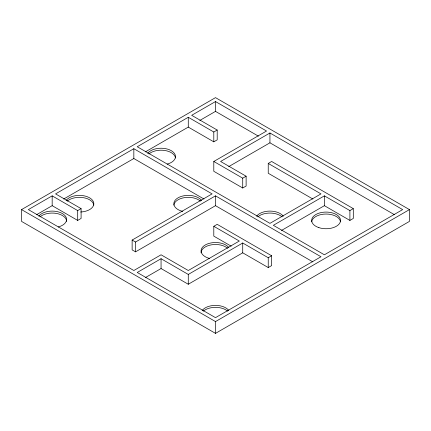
<?xml version="1.0" encoding="UTF-8"?>
<svg xmlns="http://www.w3.org/2000/svg" width="431" height="431" viewBox="0 0 431 431"><rect width="100%" height="100%" fill="white"/><g stroke="black" fill="none" stroke-linecap="round" stroke-linejoin="round"><path stroke-width="0.65" d="M21.55 209.606L215.5 97.632L409.45 209.606L409.45 221.394L215.5 333.368L21.55 221.394L21.55 209.606L215.5 321.58L409.45 209.606M36.49 214.735L52.173 205.679L77.693 220.413L81.098 218.447L81.098 208.626L77.693 210.587L52.173 195.857L28.354 209.606L133.836 270.506L161.059 254.791L188.277 270.506L239.318 241.037L213.798 226.302L213.798 236.129L231.199 246.171M312.825 261.865L215.5 205.679L135.539 251.844L132.134 249.878L132.134 240.056L212.095 193.891L133.836 148.706L55.577 193.891L81.098 208.626M145.36 151.879L188.277 127.097L213.798 141.831L217.202 139.865L217.202 130.043L213.798 132.01L188.277 117.275L137.241 146.745L269.941 223.36L320.982 193.891L268.238 163.441L268.238 173.262L312.868 199.03M281.465 230.456L324.387 205.679L349.902 220.413L353.307 218.447L353.307 208.626L349.902 210.587L324.387 195.857L273.346 225.321L324.387 254.791L402.646 209.606L269.941 132.99L220.602 161.474L246.123 176.209L246.123 186.03L242.723 187.997L213.798 171.301L213.798 161.474L266.541 131.029L215.5 101.56L191.682 115.309L217.202 130.043M63.691 199.025L133.836 158.527L203.982 199.025M199.817 120.438L215.5 111.381L258.422 136.164M228.732 166.608L269.941 142.812L394.494 214.724M213.798 161.474L242.723 178.175L246.123 176.209M268.238 163.441L271.643 161.474L353.307 208.626M132.134 240.056L135.539 242.023L215.5 195.857L320.982 256.752L215.5 317.652L137.241 272.473L161.059 258.719L188.277 274.434L242.723 243.003L268.238 257.738L271.643 255.772L271.643 265.593L268.238 267.559L242.723 252.825L188.277 284.255L161.059 268.54L145.371 277.596M213.798 226.302L217.202 224.341L271.643 255.772M349.902 210.587L349.902 220.413M324.387 195.857L324.387 205.679M269.941 132.99L269.941 142.812M268.238 257.738L268.238 267.559M242.723 178.175L242.723 187.997M242.723 243.003L242.723 252.825M215.5 101.56L215.5 111.381M215.5 195.857L215.5 205.679M215.5 321.58L215.5 333.368M213.798 132.01L213.798 141.831M188.277 117.275L188.277 127.097M188.277 274.434L188.277 284.255M161.059 258.719L161.059 268.54M135.539 242.023L135.539 251.844M133.836 148.706L133.836 158.527M77.693 210.587L77.693 220.413M52.173 195.857L52.173 205.679M40.067 216.858A14.438 8.334 0 0 1 56.272 213.404A14.438 8.334 0 0 1 66.611 221.394M67.284 201.142A14.438 8.334 0 0 1 83.038 197.613A14.438 8.334 0 0 1 93.802 205.134M148.948 153.991A14.438 8.334 0 0 1 164.701 150.467A14.438 8.334 0 0 1 175.465 157.988M311.678 221.836A14.438 8.334 0 0 1 326.084 214.04A14.438 8.334 0 0 1 340.49 221.836M257.835 216.858A14.438 8.334 0 0 1 282.052 216.858M173.871 205.134A14.438 8.334 0 0 1 184.635 197.613A14.438 8.334 0 0 1 200.388 201.142M201.061 252.825A14.438 8.334 0 0 1 211.4 244.835A14.438 8.334 0 0 1 227.611 248.288M203.389 311.15A14.438 8.334 0 0 1 227.611 311.15M182.755 211.411A14.438 8.334 0 0 1 178.073 197.818A14.438 8.334 0 0 1 201.616 200.523M209.396 258.411A14.438 8.334 0 0 1 205.517 244.84A14.438 8.334 0 0 1 228.839 247.669M66.056 200.523A14.438 8.334 0 0 1 82.725 195.604A14.438 8.334 0 0 1 93.791 204.321A14.438 8.334 0 0 1 80.651 212.014M38.838 216.238A14.438 8.334 0 0 1 62.156 213.41A14.438 8.334 0 0 1 58.277 226.981M202.161 310.535A14.438 8.334 0 0 1 215.5 305.39A14.438 8.334 0 0 1 228.839 310.535M256.607 216.238A14.438 8.334 0 0 1 269.941 211.093A14.438 8.334 0 0 1 283.28 216.238M147.72 153.377A14.438 8.334 0 0 1 171.037 150.543A14.438 8.334 0 0 1 167.163 164.119M318.87 227.627A14.438 8.334 0 0 0 340.522 220.413A14.438 8.334 0 0 0 318.87 213.194A14.438 8.334 0 0 0 318.87 227.627"/></g></svg>
